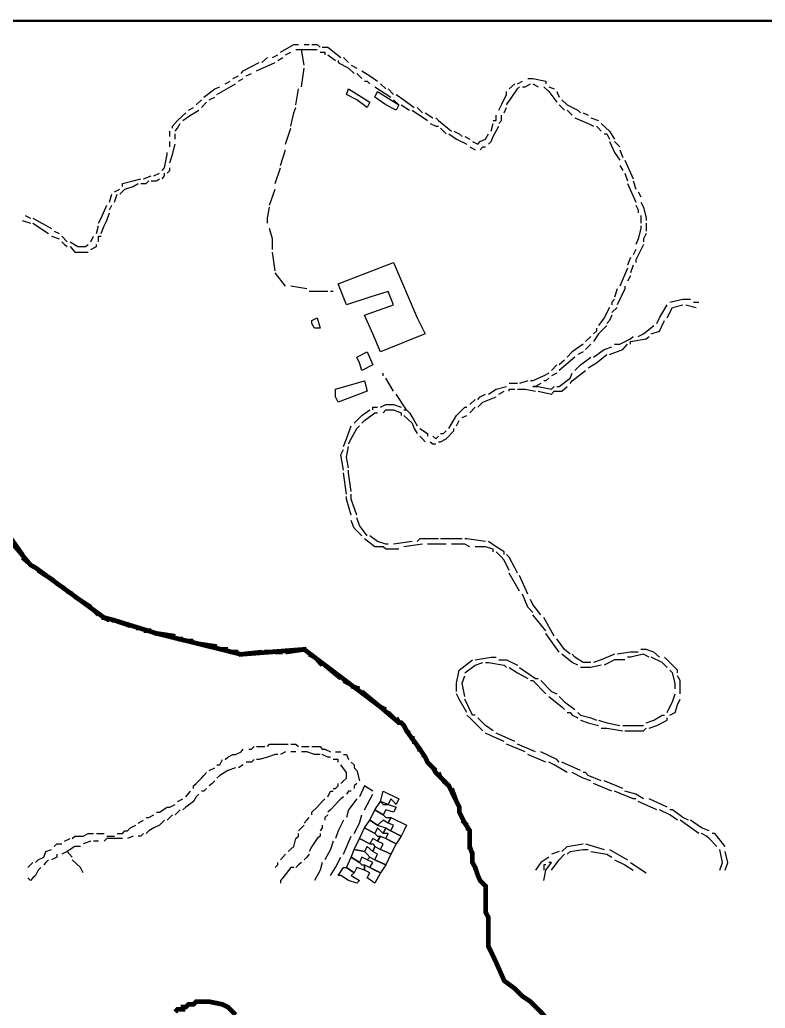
# Model space of a CAD drawing. Header units: millimetres. Extents: x -3588 to 75209, y -3737 to 38254.
# Drawn here: x -540 to -156, y 7621 to 8130 of the extents above; entities that cross this region are included whole.
import ezdxf

# ---------------------------------------------------------------- set-up
doc = ezdxf.new("R2010")
doc.units = ezdxf.units.MM
doc.layers.add('P', color=253, linetype='Continuous')

msp = doc.modelspace()

# ---------------------------------------------------------------- linework, layer by layer
at = {"layer": 'P'}
for points, const_width in [([(-1120.072, 8129.594), (14080.559, 8129.594)], 1.2), ([(-560.582, 7880.336), (-534.608, 7849.289), (-532.063, 7847.865), (-496.775, 7822.179), (-491.414, 7820.77), (-469.681, 7814.001), (-426.215, 7803.262), (-393.743, 7805.807), (-354.502, 7776.168), (-344.916, 7767.99), (-343.78, 7767.99), (-342.371, 7766.566), (-340.963, 7763.749), (-338.13, 7759.796), (-337.01, 7758.388), (-334.178, 7754.435), (-331.361, 7750.194), (-330.225, 7747.665), (-327.408, 7744.833), (-326, 7742.288), (-319.23, 7735.518), (-315.277, 7727.341), (-313.853, 7724.508), (-313.853, 7721.963), (-312.444, 7719.147), (-311.036, 7716.33), (-308.492, 7712.377), (-308.492, 7709.544), (-308.492, 7704.183), (-307.083, 7700.23), (-307.083, 7696.005), (-305.675, 7693.461), (-304.267, 7689.22), (-303.13, 7686.691), (-300.314, 7683.858), (-300.314, 7681.314), (-300.314, 7679.906), (-300.314, 7675.681), (-300.314, 7673.136), (-300.314, 7670.303), (-298.905, 7667.775), (-298.905, 7664.942), (-298.905, 7660.989), (-298.905, 7659.581), (-298.905, 7655.356), (-298.905, 7652.811), (-297.481, 7649.979), (-294.952, 7644.617), (-290.711, 7635.031), (-285.35, 7631.078), (-283.942, 7629.654), (-281.397, 7627.125), (-277.156, 7624.293), (-273.203, 7620.34), (-267.842, 7614.706)], 2.417), ([(-560.582, 7880.336), (-534.608, 7849.289), (-532.063, 7847.865), (-496.775, 7822.179), (-491.414, 7820.77), (-469.681, 7814.001), (-426.215, 7803.262), (-393.743, 7805.807), (-354.502, 7776.168), (-344.916, 7767.99), (-343.78, 7767.99), (-342.371, 7766.566), (-340.963, 7763.749), (-338.13, 7759.796), (-337.01, 7758.388), (-334.178, 7754.435), (-331.361, 7750.194), (-330.225, 7747.665), (-327.408, 7744.833), (-326, 7742.288), (-319.23, 7735.518), (-315.277, 7727.341), (-313.853, 7724.508), (-313.853, 7721.963), (-312.444, 7719.147), (-311.036, 7716.33), (-308.492, 7712.377), (-308.492, 7709.544), (-308.492, 7704.183), (-307.083, 7700.23), (-307.083, 7696.005), (-305.675, 7693.461), (-304.267, 7689.22), (-303.13, 7686.691), (-300.314, 7683.858), (-300.314, 7681.314), (-300.314, 7679.906), (-300.314, 7675.681), (-300.314, 7673.136), (-300.314, 7670.303), (-298.905, 7667.775), (-298.905, 7664.942), (-298.905, 7660.989), (-298.905, 7659.581), (-298.905, 7655.356), (-298.905, 7652.811), (-297.481, 7649.979), (-294.952, 7644.617), (-290.711, 7635.031), (-285.35, 7631.078), (-283.942, 7629.654), (-281.397, 7627.125), (-277.156, 7624.293), (-273.203, 7620.34), (-267.842, 7614.706)], 1.2), ([(-545.619, 7864.236), (-538.849, 7854.65)], 2.417), ([(-538.849, 7853.226), (-536.016, 7850.697)], 2.417), ([(-534.608, 7849.289), (-532.063, 7847.865)], 2.417), ([(-530.655, 7846.456), (-522.477, 7841.095)], 2.417), ([(-521.053, 7839.687), (-517.1, 7837.142)], 2.417), ([(-515.692, 7835.734), (-513.147, 7834.325)], 2.417), ([(-511.739, 7832.901), (-503.561, 7827.54)], 2.417), ([(-502.152, 7826.131), (-499.608, 7823.587)], 2.417), ([(-498.2, 7822.179), (-496.775, 7822.179), (-493.959, 7820.77)], 2.417), ([(-492.822, 7820.77), (-491.414, 7820.77), (-483.236, 7817.954)], 2.417), ([(-480.403, 7816.817), (-477.875, 7816.817)], 2.417), ([(-476.451, 7815.409), (-472.498, 7815.409)], 2.417), ([(-471.089, 7814.001), (-469.681, 7814.001), (-460.079, 7812.576)], 2.417), ([(-458.958, 7811.168), (-456.126, 7811.168)], 2.417), ([(-453.309, 7810.048), (-450.765, 7810.048)], 2.417), ([(-447.948, 7808.639), (-438.634, 7807.215)], 2.417), ([(-437.225, 7805.807), (-432.984, 7805.807)], 2.417), ([(-431.848, 7804.398), (-427.623, 7804.398)], 2.417), ([(-426.215, 7804.398), (-426.215, 7803.262), (-415.476, 7804.398)], 2.417), ([(-414.068, 7804.398), (-410.115, 7804.398)], 2.417), ([(-408.707, 7804.398), (-404.754, 7804.398)], 2.417), ([(-403.346, 7804.398), (-393.743, 7805.807), (-393.743, 7804.398)], 2.417), ([(-391.199, 7803.262), (-388.382, 7801.854)], 2.417), ([(-386.974, 7800.446), (-384.429, 7797.629)], 2.417), ([(-383.021, 7797.629), (-374.827, 7790.843)], 2.417), ([(-373.419, 7789.723), (-370.874, 7788.315)], 2.417), ([(-369.466, 7786.89), (-365.241, 7785.482)], 2.417), ([(-364.104, 7784.074), (-355.927, 7777.304)], 2.417), ([(-354.502, 7776.168), (-351.686, 7774.76)], 2.417), ([(-350.549, 7773.351), (-347.733, 7770.519)], 2.417), ([(-346.324, 7770.519), (-344.916, 7767.99), (-343.78, 7767.99), (-342.371, 7766.566), (-340.963, 7763.749), (-339.555, 7762.613)], 2.417), ([(-338.13, 7761.204), (-338.13, 7759.796), (-337.01, 7758.388), (-337.01, 7756.979)], 2.417), ([(-335.602, 7755.843), (-334.178, 7754.435), (-334.178, 7753.027)], 2.417), ([(-332.769, 7751.602), (-331.361, 7750.194), (-330.225, 7747.665), (-327.408, 7744.833), (-326, 7743.424)], 2.417), ([(-324.591, 7742.288), (-323.455, 7739.471)], 2.417), ([(-322.047, 7738.063), (-319.23, 7735.518)], 2.417), ([(-317.806, 7734.11), (-315.277, 7727.341), (-313.853, 7724.508)], 2.417), ([(-313.853, 7723.1), (-313.853, 7721.963), (-312.444, 7719.147)], 2.417), ([(-312.444, 7717.738), (-311.036, 7716.33), (-309.9, 7715.194)], 2.417), ([(-309.9, 7713.785), (-308.492, 7712.377), (-308.492, 7709.544), (-308.492, 7704.183), (-308.492, 7702.775)], 2.417), ([(-307.083, 7701.639), (-307.083, 7700.23), (-307.083, 7697.414)], 2.417), ([(-307.083, 7696.005), (-305.675, 7693.461), (-305.675, 7692.052)], 2.417), ([(-429.032, 7617.523), (-432.984, 7621.476), (-435.801, 7622.884), (-442.587, 7624.293), (-446.54, 7624.293), (-449.356, 7624.293), (-450.765, 7622.884), (-452.173, 7622.884), (-453.309, 7622.884), (-454.717, 7621.476), (-456.126, 7621.476), (-456.126, 7620.34), (-458.958, 7620.34), (-460.079, 7618.931)], 2.417), ([(-429.032, 7617.523), (-432.984, 7621.476), (-435.801, 7622.884), (-442.587, 7624.293), (-446.54, 7624.293), (-449.356, 7624.293), (-450.765, 7622.884), (-452.173, 7622.884), (-453.309, 7622.884), (-454.717, 7621.476), (-456.126, 7621.476), (-456.126, 7620.34), (-458.958, 7620.34), (-460.079, 7618.931)], 1.2)]:
    msp.add_lwpolyline(points, dxfattribs=dict(at, const_width=const_width))
for points in [[(-405.89, 8113.51), (-399.105, 8117.447), (-396.576, 8117.447)], [(-403.346, 8112.086), (-400.529, 8113.51)], [(-397.984, 8114.918), (-395.152, 8114.918)], [(-395.152, 8114.918), (-393.743, 8114.918), (-386.974, 8114.918)], [(-393.743, 8106.725), (-395.152, 8114.918)], [(-393.743, 8117.447), (-391.199, 8117.447)], [(-389.79, 8117.447), (-386.974, 8117.447), (-385.565, 8116.039)], [(-385.565, 8113.51), (-383.021, 8113.51), (-383.021, 8112.086)], [(-384.429, 8116.039), (-381.613, 8116.039), (-374.827, 8110.677)], [(-426.215, 8102.5), (-425.079, 8103.908), (-416.901, 8108.133)], [(-418.309, 8103.908), (-408.707, 8108.133)], [(-415.476, 8108.133), (-412.66, 8110.677)], [(-410.115, 8110.677), (-407.298, 8112.086)], [(-407.298, 8109.269), (-404.754, 8110.677)], [(-381.613, 8112.086), (-377.66, 8109.269)], [(-376.251, 8109.269), (-376.251, 8108.133), (-370.874, 8105.316), (-368.057, 8102.5)], [(-373.419, 8110.677), (-370.874, 8108.133)], [(-395.152, 8095.714), (-393.743, 8105.316)], [(-369.466, 8106.725), (-366.649, 8105.316)], [(-364.104, 8103.908), (-359.879, 8101.363), (-355.927, 8098.547)], [(-434.393, 8097.122), (-431.848, 8098.547)], [(-430.44, 8099.955), (-427.623, 8101.363)], [(-427.623, 8098.547), (-425.079, 8099.955)], [(-423.67, 8101.363), (-420.854, 8102.5)], [(-366.649, 8102.5), (-364.104, 8099.955)], [(-362.696, 8098.547), (-361.288, 8098.547), (-359.879, 8097.122)], [(-283.942, 8097.122), (-281.397, 8098.547)], [(-278.581, 8099.955), (-276.036, 8099.955), (-269.25, 8098.547), (-269.25, 8097.122)], [(-445.403, 8090.353), (-439.754, 8094.594), (-437.225, 8095.714)], [(-438.634, 8091.761), (-429.032, 8097.122)], [(-397.984, 8086.4), (-396.576, 8094.594)], [(-366.649, 8088.944), (-372.01, 8091.761), (-370.874, 8094.594), (-359.879, 8087.808), (-361.288, 8084.992), (-366.649, 8088.944)], [(-357.335, 8095.714), (-349.141, 8090.353)], [(-351.686, 8086.4), (-357.335, 8090.353), (-355.927, 8093.185), (-344.916, 8086.4), (-346.324, 8083.583), (-351.686, 8086.4)], [(-354.502, 8097.122), (-351.686, 8094.594)], [(-350.549, 8094.594), (-347.733, 8091.761)], [(-293.528, 8083.583), (-292.12, 8086.4), (-289.575, 8091.761), (-289.575, 8093.185)], [(-289.575, 8086.4), (-286.759, 8090.353), (-283.942, 8094.594), (-282.806, 8095.714)], [(-288.167, 8094.594), (-285.35, 8097.122)], [(-281.397, 8095.714), (-279.989, 8095.714), (-277.156, 8097.122)], [(-276.036, 8097.122), (-273.203, 8095.714)], [(-270.387, 8095.714), (-267.842, 8093.185), (-263.617, 8087.808)], [(-267.842, 8095.714), (-265.025, 8094.594)], [(-263.617, 8093.185), (-262.481, 8090.353)], [(-449.356, 8086.4), (-446.54, 8088.944)], [(-446.54, 8084.992), (-443.995, 8087.808)], [(-442.587, 8088.944), (-439.754, 8090.353)], [(-347.733, 8088.944), (-344.916, 8086.4)], [(-346.324, 8091.761), (-342.371, 8088.944), (-337.01, 8084.992)], [(-261.073, 8088.944), (-258.256, 8086.4), (-252.879, 8083.583), (-251.47, 8082.175)], [(-456.126, 8078.222), (-452.173, 8081.039), (-447.948, 8083.583)], [(-453.309, 8083.583), (-450.765, 8084.992)], [(-400.529, 8075.389), (-399.105, 8082.175), (-397.984, 8084.992)], [(-343.78, 8086.4), (-339.555, 8083.583)], [(-338.13, 8083.583), (-330.225, 8078.222)], [(-335.602, 8084.992), (-332.769, 8082.175)], [(-290.711, 8082.175), (-289.575, 8084.992)], [(-262.481, 8086.4), (-259.664, 8083.583)], [(-258.256, 8083.583), (-255.711, 8081.039)], [(-461.503, 8074.269), (-461.503, 8075.389), (-458.958, 8078.222), (-454.717, 8082.175)], [(-331.361, 8082.175), (-327.408, 8079.63)], [(-326, 8079.63), (-324.591, 8078.222), (-317.806, 8072.861)], [(-296.361, 8078.222), (-294.952, 8078.222), (-294.952, 8081.039)], [(-293.528, 8076.798), (-292.12, 8078.222), (-292.12, 8081.039)], [(-254.303, 8079.63), (-247.517, 8076.798), (-244.701, 8075.389)], [(-250.062, 8082.175), (-247.517, 8081.039)], [(-246.109, 8079.63), (-242.156, 8078.222)], [(-462.911, 8070.028), (-462.911, 8071.436), (-462.911, 8072.861)], [(-460.079, 8072.861), (-458.958, 8074.269), (-457.55, 8076.798)], [(-403.346, 8066.075), (-400.529, 8074.269)], [(-328.816, 8076.798), (-326, 8075.389), (-324.591, 8075.389)], [(-323.455, 8074.269), (-320.638, 8071.436)], [(-316.685, 8072.861), (-313.853, 8071.436), (-312.444, 8070.028)], [(-298.905, 8066.075), (-297.481, 8067.483), (-296.361, 8070.028), (-293.528, 8075.389)], [(-297.481, 8072.861), (-296.361, 8076.798)], [(-243.292, 8075.389), (-242.156, 8074.269), (-240.748, 8072.861)], [(-240.748, 8076.798), (-236.507, 8072.861), (-233.978, 8068.62)], [(-462.911, 8064.667), (-462.911, 8067.483)], [(-460.079, 8068.62), (-460.079, 8071.436)], [(-319.23, 8071.436), (-315.277, 8068.62), (-309.9, 8066.075)], [(-311.036, 8070.028), (-308.492, 8068.62)], [(-307.083, 8067.483), (-304.267, 8066.075), (-303.13, 8067.483), (-300.314, 8068.62), (-298.905, 8071.436)], [(-239.34, 8071.436), (-237.931, 8071.436), (-236.507, 8068.62)], [(-236.507, 8067.483), (-233.978, 8061.85), (-231.146, 8057.897)], [(-233.978, 8067.483), (-231.146, 8064.667)], [(-462.911, 8056.473), (-461.503, 8060.714), (-460.079, 8066.075)], [(-405.89, 8055.065), (-403.346, 8063.258)], [(-308.492, 8064.667), (-305.675, 8063.258)], [(-303.13, 8063.258), (-301.722, 8064.667), (-300.314, 8064.667)], [(-231.146, 8063.258), (-229.737, 8059.306)], [(-466.864, 8052.536), (-465.728, 8053.944), (-464.32, 8060.714), (-464.32, 8061.85)], [(-228.601, 8057.897), (-224.376, 8048.295)], [(-464.32, 8051.112), (-462.911, 8052.536), (-462.911, 8053.944)], [(-408.707, 8045.75), (-405.89, 8053.944)], [(-231.146, 8055.065), (-229.737, 8052.536)], [(-487.189, 8044.342), (-487.189, 8045.75), (-481.828, 8047.159), (-477.875, 8048.295)], [(-477.875, 8045.75), (-475.042, 8045.75), (-473.634, 8047.159)], [(-476.451, 8048.295), (-472.498, 8049.703)], [(-472.498, 8047.159), (-469.681, 8047.159), (-468.273, 8048.295)], [(-471.089, 8049.703), (-468.273, 8051.112)], [(-466.864, 8048.295), (-465.728, 8049.703), (-465.728, 8051.112)], [(-228.601, 8051.112), (-227.193, 8047.159)], [(-224.376, 8047.159), (-222.968, 8042.934)], [(-491.414, 8041.525), (-488.597, 8042.934)], [(-488.597, 8040.389), (-486.053, 8042.934), (-481.828, 8044.342), (-479.283, 8045.75)], [(-411.523, 8034.74), (-408.707, 8042.934)], [(-227.193, 8045.75), (-222.968, 8036.148)], [(-493.959, 8036.148), (-492.822, 8040.389)], [(-491.414, 8036.148), (-490.006, 8040.389)], [(-221.831, 8041.525), (-220.423, 8038.981)], [(-499.608, 8025.426), (-498.2, 8027.97), (-495.367, 8034.74)], [(-493.959, 8032.211), (-492.822, 8034.74)], [(-412.66, 8025.426), (-412.66, 8027.97), (-411.523, 8033.62)], [(-222.968, 8034.74), (-221.831, 8032.211), (-221.831, 8030.787)], [(-220.423, 8036.148), (-219.015, 8033.62), (-217.606, 8027.97), (-217.606, 8026.834)], [(-538.849, 8026.834), (-534.608, 8025.426)], [(-537.425, 8029.379), (-534.608, 8027.97)], [(-533.472, 8027.97), (-523.886, 8022.609)], [(-498.2, 8020.064), (-496.775, 8024.017), (-495.367, 8026.834), (-493.959, 8030.787)], [(-220.423, 8029.379), (-220.423, 8026.834), (-220.423, 8025.426)], [(-533.472, 8025.426), (-525.294, 8020.064)], [(-500.728, 8020.064), (-499.608, 8024.017)], [(-410.115, 8017.248), (-411.523, 8022.609)], [(-220.423, 8024.017), (-220.423, 8022.609), (-221.831, 8017.248), (-222.968, 8014.415)], [(-217.606, 8025.426), (-217.606, 8022.609), (-217.606, 8021.201)], [(-523.886, 8018.656), (-519.933, 8017.248)], [(-522.477, 8021.201), (-519.933, 8020.064)], [(-518.524, 8018.656), (-515.692, 8015.823)], [(-503.561, 8015.823), (-502.152, 8018.656)], [(-499.608, 8015.823), (-499.608, 8018.656), (-498.2, 8018.656)], [(-410.115, 8011.887), (-410.115, 8017.248)], [(-217.606, 8020.064), (-219.015, 8017.248), (-219.015, 8015.823)], [(-518.524, 8015.823), (-517.1, 8014.415), (-515.692, 8013.295)], [(-514.283, 8015.823), (-510.33, 8013.295), (-506.377, 8013.295), (-504.969, 8014.415)], [(-514.283, 8013.295), (-511.739, 8010.462), (-504.969, 8010.462)], [(-503.561, 8011.887), (-500.728, 8013.295), (-500.728, 8014.415)], [(-222.968, 8011.887), (-224.376, 8009.054)], [(-219.015, 8014.415), (-222.968, 8006.509), (-222.968, 8005.101)], [(-408.707, 8000.876), (-410.115, 8010.462)], [(-225.784, 8007.646), (-227.193, 8003.693)], [(-358.455, 7968.404), (-362.696, 7978.007), (-347.733, 7983.368), (-350.549, 7990.138), (-359.879, 7987.321), (-372.01, 7983.368), (-376.251, 7994.09), (-347.733, 8005.101), (-335.602, 7976.598), (-331.361, 7968.404), (-354.502, 7959.09), (-358.455, 7968.404)], [(-227.193, 8002.284), (-231.146, 7992.97)], [(-224.376, 8003.693), (-225.784, 7999.74)], [(-403.346, 7992.97), (-408.707, 7999.74)], [(-225.784, 7998.331), (-227.193, 7995.499)], [(-392.335, 7991.562), (-400.529, 7992.97)], [(-232.554, 7991.562), (-233.978, 7987.321)], [(-228.601, 7992.97), (-228.601, 7991.562), (-232.554, 7983.368)], [(-381.613, 7990.138), (-389.79, 7990.138), (-391.199, 7990.138)], [(-378.78, 7990.138), (-380.204, 7990.138)], [(-233.978, 7986.185), (-235.387, 7984.776), (-235.387, 7983.368)], [(-205.46, 7984.776), (-198.69, 7986.185), (-194.737, 7986.185)], [(-236.507, 7981.96), (-239.34, 7976.598), (-242.156, 7972.645)], [(-232.554, 7981.96), (-235.387, 7979.415)], [(-212.229, 7973.766), (-210.821, 7976.598), (-206.868, 7983.368)], [(-206.868, 7976.598), (-204.051, 7981.96), (-198.69, 7983.368)], [(-197.282, 7983.368), (-191.905, 7981.96)], [(-193.329, 7984.776), (-190.496, 7984.776)], [(-389.79, 7973.766), (-389.79, 7975.174), (-386.974, 7976.598), (-385.565, 7971.237), (-388.382, 7971.237), (-389.79, 7973.766)], [(-235.387, 7978.007), (-236.507, 7975.174), (-237.931, 7973.766)], [(-237.931, 7972.645), (-242.156, 7968.404), (-244.701, 7964.452)], [(-243.292, 7971.237), (-243.292, 7969.813), (-244.701, 7968.404)], [(-221.831, 7966.996), (-219.015, 7968.404), (-213.654, 7972.645)], [(-215.062, 7968.404), (-210.821, 7969.813), (-208.276, 7975.174)], [(-246.109, 7966.996), (-248.926, 7964.452)], [(-233.978, 7963.043), (-231.146, 7963.043), (-225.784, 7965.86), (-224.376, 7966.996)], [(-225.784, 7963.043), (-225.784, 7964.452), (-217.606, 7965.86), (-216.182, 7966.996)], [(-250.062, 7963.043), (-255.711, 7959.09), (-258.256, 7956.274)], [(-246.109, 7963.043), (-248.926, 7960.227)], [(-244.701, 7956.274), (-239.34, 7960.227), (-235.387, 7961.635)], [(-236.507, 7957.682), (-229.737, 7960.227), (-227.193, 7963.043)], [(-365.241, 7953.441), (-366.649, 7956.274), (-361.288, 7959.09), (-358.455, 7952.321), (-364.104, 7949.488), (-365.241, 7953.441)], [(-254.303, 7956.274), (-262.481, 7949.488)], [(-254.303, 7949.488), (-251.47, 7952.321), (-246.109, 7956.274)], [(-250.062, 7959.09), (-252.879, 7957.682)], [(-247.517, 7950.912), (-243.292, 7953.441), (-237.931, 7957.682)], [(-263.617, 7952.321), (-266.434, 7949.488)], [(-259.664, 7954.849), (-262.481, 7952.321)], [(-353.094, 7946.671), (-353.094, 7948.08)], [(-347.733, 7938.766), (-351.686, 7945.535)], [(-267.842, 7948.08), (-270.387, 7946.671), (-276.036, 7944.127), (-277.156, 7944.127)], [(-267.842, 7945.535), (-269.25, 7944.127), (-270.387, 7944.127)], [(-263.617, 7948.08), (-266.434, 7946.671)], [(-263.617, 7941.31), (-262.481, 7941.31), (-256.832, 7945.535), (-255.711, 7948.08)], [(-256.832, 7942.719), (-255.711, 7944.127), (-248.926, 7949.488)], [(-377.66, 7935.949), (-377.66, 7939.902), (-362.696, 7944.127), (-361.288, 7938.766), (-376.251, 7933.116), (-377.66, 7935.949)], [(-298.905, 7937.357), (-294.952, 7939.902), (-289.575, 7941.31)], [(-283.942, 7942.719), (-288.167, 7942.719)], [(-288.167, 7938.766), (-288.167, 7939.902), (-285.35, 7939.902)], [(-283.942, 7939.902), (-279.989, 7939.902)], [(-278.581, 7944.127), (-282.806, 7942.719)], [(-279.989, 7939.902), (-274.628, 7938.766)], [(-271.795, 7942.719), (-274.628, 7941.31), (-276.036, 7941.31)], [(-276.036, 7941.31), (-273.203, 7941.31), (-266.434, 7939.902), (-265.025, 7941.31)], [(-265.025, 7938.766), (-261.073, 7938.766), (-258.256, 7941.31)], [(-340.963, 7929.163), (-346.324, 7937.357)], [(-304.267, 7934.525), (-303.13, 7935.949), (-300.314, 7937.357)], [(-304.267, 7930.588), (-301.722, 7933.116), (-294.952, 7935.949)], [(-293.528, 7937.357), (-290.711, 7938.766)], [(-273.203, 7938.766), (-266.434, 7937.357), (-265.025, 7938.766)], [(-358.455, 7930.588), (-355.927, 7930.588)], [(-358.455, 7929.163), (-358.455, 7930.588)], [(-354.502, 7930.588), (-351.686, 7931.996), (-347.733, 7931.996), (-343.78, 7930.588)], [(-315.277, 7926.347), (-311.036, 7930.588), (-309.9, 7930.588)], [(-308.492, 7931.996), (-305.675, 7934.525)], [(-308.492, 7927.755), (-305.675, 7930.588)], [(-368.057, 7922.394), (-364.104, 7926.347), (-359.879, 7929.163)], [(-364.104, 7922.394), (-362.696, 7923.802), (-357.335, 7927.755), (-355.927, 7927.755)], [(-353.094, 7927.755), (-351.686, 7929.163), (-347.733, 7929.163), (-343.78, 7927.755), (-343.78, 7926.347)], [(-342.371, 7929.163), (-340.963, 7929.163)], [(-342.371, 7926.347), (-338.13, 7922.394), (-337.01, 7919.577)], [(-340.963, 7929.163), (-339.555, 7927.755), (-337.01, 7923.802), (-335.602, 7920.985)], [(-319.23, 7919.577), (-315.277, 7926.347)], [(-312.444, 7925.21), (-309.9, 7926.347)], [(-373.419, 7910.263), (-372.01, 7914.2), (-369.466, 7920.985)], [(-370.874, 7911.671), (-369.466, 7914.2), (-366.649, 7919.577), (-365.241, 7920.985)], [(-337.01, 7919.577), (-335.602, 7917.033)], [(-334.178, 7919.577), (-330.225, 7917.033), (-330.225, 7915.624)], [(-324.591, 7912.792), (-323.455, 7912.792), (-320.638, 7914.2), (-316.685, 7918.441), (-316.685, 7919.577)], [(-315.277, 7920.985), (-313.853, 7923.802)], [(-334.178, 7915.624), (-332.769, 7914.2), (-331.361, 7912.792)], [(-327.408, 7915.624), (-326, 7914.2), (-324.591, 7915.624)], [(-323.455, 7917.033), (-322.047, 7917.033), (-320.638, 7918.441)], [(-370.874, 7899.252), (-372.01, 7904.886), (-370.874, 7910.263)], [(-328.816, 7912.792), (-327.408, 7911.671), (-326, 7911.671)], [(-373.419, 7898.116), (-374.827, 7906.022), (-373.419, 7908.839)], [(-372.01, 7885.697), (-373.419, 7896.708)], [(-369.466, 7887.106), (-370.874, 7896.708), (-370.874, 7898.116)], [(-369.466, 7874.975), (-372.01, 7883.153), (-372.01, 7884.561)], [(-366.649, 7874.975), (-369.466, 7883.153), (-369.466, 7885.697)], [(-364.104, 7864.236), (-368.057, 7868.189), (-369.466, 7872.142)], [(-361.288, 7864.236), (-365.241, 7869.614), (-366.649, 7873.55)], [(-350.549, 7860.011), (-351.686, 7860.011), (-355.927, 7861.42), (-359.879, 7864.236)], [(-353.094, 7858.603), (-357.335, 7858.603), (-362.696, 7862.828)], [(-344.916, 7857.467), (-347.733, 7857.467), (-351.686, 7857.467), (-353.094, 7858.603)], [(-338.13, 7861.42), (-347.733, 7860.011)], [(-332.769, 7860.011), (-342.371, 7858.603)], [(-324.591, 7862.828), (-334.178, 7862.828), (-335.602, 7861.42)], [(-320.638, 7860.011), (-323.455, 7860.011), (-330.225, 7860.011)], [(-312.444, 7862.828), (-323.455, 7862.828)], [(-308.492, 7858.603), (-311.036, 7860.011), (-317.806, 7860.011)], [(-300.314, 7861.42), (-309.9, 7862.828), (-311.036, 7862.828)], [(-296.361, 7856.058), (-296.361, 7857.467), (-300.314, 7858.603), (-305.675, 7858.603)], [(-290.711, 7854.65), (-290.711, 7856.058), (-294.952, 7858.603), (-298.905, 7861.42)], [(-288.167, 7846.456), (-290.711, 7851.817), (-292.12, 7853.226), (-294.952, 7856.058)], [(-283.942, 7845.048), (-285.35, 7847.865), (-288.167, 7853.226), (-289.575, 7854.65)], [(-282.806, 7835.734), (-288.167, 7845.048)], [(-278.581, 7834.325), (-282.806, 7843.912)], [(-276.036, 7824.723), (-278.581, 7827.54), (-281.397, 7834.325)], [(-271.795, 7823.587), (-276.036, 7828.964), (-277.156, 7831.493)], [(-269.25, 7815.409), (-276.036, 7823.587)], [(-265.025, 7812.576), (-270.387, 7822.179)], [(-262.481, 7804.398), (-269.25, 7814.001)], [(-256.832, 7803.262), (-259.664, 7805.807), (-263.617, 7811.168)], [(-252.879, 7797.629), (-255.711, 7799.037), (-261.073, 7803.262)], [(-246.109, 7799.037), (-250.062, 7799.037), (-254.303, 7801.854), (-255.711, 7803.262)], [(-233.978, 7803.262), (-240.748, 7800.446), (-244.701, 7799.037)], [(-221.831, 7804.398), (-225.784, 7804.398), (-232.554, 7803.262)], [(-216.182, 7801.854), (-219.015, 7803.262), (-225.784, 7801.854), (-227.193, 7801.854)], [(-210.821, 7801.854), (-213.654, 7804.398), (-217.606, 7805.807), (-220.423, 7805.807)], [(-313.853, 7795.084), (-307.083, 7800.446)], [(-311.036, 7793.676), (-305.675, 7797.629), (-301.722, 7799.037)], [(-305.675, 7800.446), (-297.481, 7801.854), (-294.952, 7801.854)], [(-300.314, 7799.037), (-298.905, 7799.037), (-290.711, 7797.629), (-289.575, 7796.493)], [(-293.528, 7800.446), (-289.575, 7800.446), (-283.942, 7797.629)], [(-240.748, 7797.629), (-246.109, 7796.493), (-250.062, 7796.493), (-251.47, 7796.493)], [(-228.601, 7800.446), (-233.978, 7800.446), (-239.34, 7797.629)], [(-206.868, 7796.493), (-209.413, 7799.037), (-215.062, 7801.854)], [(-201.507, 7793.676), (-201.507, 7795.084), (-206.868, 7800.446), (-208.276, 7801.854)], [(-315.277, 7784.074), (-315.277, 7788.315), (-313.853, 7795.084)], [(-311.036, 7781.529), (-312.444, 7788.315), (-311.036, 7792.252)], [(-288.167, 7796.493), (-283.942, 7793.676), (-278.581, 7790.843)], [(-282.806, 7796.493), (-274.628, 7790.843), (-273.203, 7790.843)], [(-202.643, 7785.482), (-202.643, 7788.315), (-204.051, 7793.676), (-205.46, 7795.084)], [(-200.098, 7782.937), (-200.098, 7789.723), (-201.507, 7792.252)], [(-277.156, 7789.723), (-276.036, 7789.723), (-269.25, 7782.937)], [(-271.795, 7789.723), (-266.434, 7784.074), (-263.617, 7782.937)], [(-309.9, 7773.351), (-313.853, 7780.121), (-315.277, 7782.937)], [(-206.868, 7773.351), (-205.46, 7776.168), (-204.051, 7778.712), (-202.643, 7782.937)], [(-305.675, 7771.927), (-307.083, 7771.927), (-311.036, 7780.121)], [(-267.842, 7781.529), (-261.073, 7776.168), (-259.664, 7774.76)], [(-262.481, 7781.529), (-259.664, 7778.712), (-254.303, 7774.76)], [(-205.46, 7771.927), (-202.643, 7773.351), (-201.507, 7777.304), (-200.098, 7780.121)], [(-301.722, 7763.749), (-308.492, 7770.519), (-309.9, 7771.927)], [(-258.256, 7773.351), (-256.832, 7773.351)], [(-256.832, 7773.351), (-255.711, 7771.927)], [(-255.711, 7771.927), (-252.879, 7770.519)], [(-252.879, 7773.351), (-251.47, 7771.927), (-246.109, 7770.519), (-243.292, 7769.398)], [(-217.606, 7767.99), (-213.654, 7769.398), (-209.413, 7771.927), (-208.276, 7771.927)], [(-296.361, 7763.749), (-300.314, 7766.566), (-304.267, 7770.519)], [(-251.47, 7769.398), (-247.517, 7767.99), (-242.156, 7766.566)], [(-242.156, 7769.398), (-237.931, 7767.99), (-231.146, 7766.566)], [(-216.182, 7765.157), (-212.229, 7766.566), (-206.868, 7769.398), (-206.868, 7770.519)], [(-290.711, 7758.388), (-297.481, 7761.204), (-300.314, 7762.613)], [(-285.35, 7758.388), (-294.952, 7762.613)], [(-240.748, 7765.157), (-237.931, 7765.157), (-229.737, 7763.749)], [(-229.737, 7766.566), (-228.601, 7766.566), (-219.015, 7766.566)], [(-228.601, 7763.749), (-219.015, 7763.749), (-217.606, 7765.157)], [(-412.66, 7755.843), (-411.523, 7756.979), (-408.707, 7756.979), (-405.89, 7756.979), (-404.754, 7756.979), (-401.937, 7756.979)], [(-400.529, 7756.979), (-399.105, 7756.979), (-397.984, 7756.979), (-396.576, 7755.843)], [(-279.989, 7753.027), (-289.575, 7756.979)], [(-274.628, 7753.027), (-283.942, 7756.979)], [(-434.393, 7749.074), (-432.984, 7750.194), (-430.44, 7751.602), (-429.032, 7751.602), (-426.215, 7753.027), (-425.079, 7754.435)], [(-422.262, 7754.435), (-420.854, 7754.435), (-419.429, 7755.843)], [(-418.309, 7755.843), (-414.068, 7755.843)], [(-407.298, 7751.602), (-408.707, 7751.602), (-412.66, 7750.194), (-416.901, 7749.074), (-418.309, 7749.074)], [(-403.346, 7753.027), (-405.89, 7751.602)], [(-397.984, 7753.027), (-400.529, 7753.027)], [(-395.152, 7755.843), (-392.335, 7755.843), (-391.199, 7755.843)], [(-385.565, 7751.602), (-386.974, 7751.602), (-388.382, 7751.602), (-392.335, 7753.027), (-395.152, 7753.027)], [(-389.79, 7755.843), (-386.974, 7755.843), (-385.565, 7755.843), (-384.429, 7754.435), (-383.021, 7754.435), (-380.204, 7753.027)], [(-380.204, 7750.194), (-381.613, 7750.194), (-384.429, 7751.602)], [(-377.66, 7753.027), (-374.827, 7753.027)], [(-373.419, 7751.602), (-372.01, 7751.602), (-370.874, 7749.074)], [(-269.25, 7747.665), (-278.581, 7751.602)], [(-262.481, 7747.665), (-263.617, 7749.074), (-271.795, 7753.027)], [(-438.634, 7746.241), (-437.225, 7746.241), (-435.801, 7749.074)], [(-419.429, 7749.074), (-420.854, 7747.665), (-423.67, 7747.665)], [(-376.251, 7747.665), (-376.251, 7749.074), (-377.66, 7749.074), (-378.78, 7749.074)], [(-369.466, 7747.665), (-368.057, 7746.241), (-368.057, 7744.833), (-366.649, 7743.424), (-365.241, 7738.063)], [(-258.256, 7742.288), (-265.025, 7746.241), (-267.842, 7747.665)], [(-251.47, 7743.424), (-261.073, 7747.665)], [(-450.765, 7734.11), (-450.765, 7735.518), (-449.356, 7736.655), (-447.948, 7738.063), (-446.54, 7739.471), (-445.403, 7740.88), (-443.995, 7742.288)], [(-442.587, 7743.424), (-439.754, 7744.833)], [(-429.032, 7744.833), (-432.984, 7743.424), (-437.225, 7740.88), (-438.634, 7739.471)], [(-425.079, 7746.241), (-427.623, 7744.833)], [(-374.827, 7736.655), (-373.419, 7738.063), (-372.01, 7739.471), (-372.01, 7742.288), (-374.827, 7746.241)], [(-246.109, 7738.063), (-250.062, 7739.471), (-255.711, 7742.288)], [(-247.517, 7740.88), (-248.926, 7742.288), (-250.062, 7742.288)], [(-439.754, 7738.063), (-441.178, 7736.655), (-442.587, 7735.518)], [(-378.78, 7734.11), (-377.66, 7734.11), (-376.251, 7735.518), (-376.251, 7736.655)], [(-366.649, 7736.655), (-368.057, 7735.518), (-368.057, 7734.11)], [(-240.748, 7738.063), (-247.517, 7740.88)], [(-235.387, 7732.702), (-244.701, 7736.655)], [(-229.737, 7734.11), (-239.34, 7738.063)], [(-447.948, 7731.277), (-449.356, 7729.869), (-450.765, 7727.341), (-454.717, 7724.508), (-456.126, 7723.1)], [(-454.717, 7729.869), (-452.173, 7732.702)], [(-443.995, 7734.11), (-445.403, 7732.702), (-446.54, 7732.702)], [(-381.613, 7729.869), (-380.204, 7732.702), (-378.78, 7732.702)], [(-369.466, 7732.702), (-370.874, 7732.702), (-372.01, 7731.277)], [(-358.455, 7732.702), (-362.696, 7735.518), (-365.241, 7729.869)], [(-362.696, 7723.1), (-358.455, 7731.277)], [(-347.733, 7727.341), (-349.141, 7728.749), (-350.549, 7725.916), (-354.502, 7727.341), (-353.094, 7732.702), (-344.916, 7728.749), (-346.324, 7725.916), (-347.733, 7727.341)], [(-222.968, 7728.749), (-224.376, 7728.749), (-233.978, 7732.702)], [(-219.015, 7728.749), (-222.968, 7731.277), (-228.601, 7732.702)], [(-469.681, 7721.963), (-468.273, 7721.963), (-464.32, 7724.508), (-462.911, 7724.508), (-460.079, 7725.916)], [(-458.958, 7727.341), (-456.126, 7728.749)], [(-389.79, 7720.555), (-389.79, 7721.963), (-386.974, 7724.508), (-384.429, 7727.341), (-383.021, 7728.749)], [(-373.419, 7729.869), (-374.827, 7728.749), (-376.251, 7727.341), (-377.66, 7725.916), (-380.204, 7723.1), (-381.613, 7721.963)], [(-366.649, 7728.749), (-370.874, 7723.1), (-372.01, 7719.147)], [(-353.094, 7725.916), (-350.549, 7725.916), (-346.324, 7724.508), (-347.733, 7721.963), (-351.686, 7723.1), (-353.094, 7720.555), (-357.335, 7723.1), (-354.502, 7727.341), (-353.094, 7725.916)], [(-212.229, 7723.1), (-221.831, 7727.341)], [(-206.868, 7724.508), (-216.182, 7728.749)], [(-457.55, 7723.1), (-460.079, 7720.555)], [(-351.686, 7719.147), (-349.141, 7719.147), (-350.549, 7716.33), (-353.094, 7717.738), (-355.927, 7715.194), (-359.879, 7717.738), (-357.335, 7723.1), (-353.094, 7720.555), (-351.686, 7719.147)], [(-201.507, 7717.738), (-205.46, 7720.555), (-210.821, 7723.1)], [(-195.857, 7717.738), (-198.69, 7719.147), (-204.051, 7723.1), (-205.46, 7723.1)], [(-479.283, 7716.33), (-476.451, 7717.738)], [(-475.042, 7719.147), (-473.634, 7719.147), (-471.089, 7720.555)], [(-465.728, 7717.738), (-468.273, 7715.194), (-471.089, 7713.785), (-473.634, 7712.377), (-475.042, 7710.953)], [(-461.503, 7720.555), (-462.911, 7719.147), (-464.32, 7717.738)], [(-393.743, 7716.33), (-392.335, 7717.738), (-391.199, 7719.147)], [(-381.613, 7720.555), (-383.021, 7719.147), (-383.021, 7717.738)], [(-373.419, 7717.738), (-376.251, 7712.377), (-377.66, 7708.424)], [(-368.057, 7710.953), (-365.241, 7716.33), (-364.104, 7720.555)], [(-355.927, 7715.194), (-351.686, 7713.785), (-353.094, 7710.953), (-355.927, 7713.785), (-357.335, 7710.953), (-362.696, 7713.785), (-359.879, 7717.738), (-355.927, 7715.194)], [(-342.371, 7712.377), (-343.78, 7709.544), (-349.141, 7712.377), (-347.733, 7715.194), (-350.549, 7716.33), (-349.141, 7719.147), (-340.963, 7715.194), (-342.371, 7712.377)], [(-190.496, 7710.953), (-200.098, 7717.738)], [(-185.135, 7712.377), (-189.088, 7713.785), (-194.737, 7717.738)], [(-513.147, 7708.424), (-511.739, 7709.544), (-508.922, 7709.544), (-507.514, 7709.544), (-504.969, 7710.953), (-502.152, 7710.953)], [(-500.728, 7710.953), (-499.608, 7710.953), (-498.2, 7710.953), (-496.775, 7710.953)], [(-490.006, 7710.953), (-487.189, 7710.953), (-486.053, 7712.377), (-484.644, 7712.377), (-483.236, 7713.785), (-480.403, 7715.194)], [(-476.451, 7710.953), (-477.875, 7709.544), (-479.283, 7709.544)], [(-401.937, 7701.639), (-399.105, 7704.183), (-397.984, 7708.424), (-396.576, 7709.544), (-396.576, 7710.953)], [(-396.576, 7712.377), (-395.152, 7713.785), (-393.743, 7715.194)], [(-385.565, 7710.953), (-385.565, 7709.544), (-386.974, 7708.424), (-389.79, 7704.183), (-391.199, 7701.639)], [(-384.429, 7715.194), (-384.429, 7713.785), (-385.565, 7712.377)], [(-355.927, 7709.544), (-354.502, 7709.544), (-355.927, 7707.016), (-358.455, 7708.424), (-359.879, 7705.592), (-365.241, 7708.424), (-362.696, 7713.785), (-357.335, 7710.953), (-355.927, 7709.544)], [(-349.141, 7712.377), (-343.78, 7709.544), (-346.324, 7705.592), (-351.686, 7708.424), (-350.549, 7710.953), (-353.094, 7710.953), (-351.686, 7713.785), (-349.141, 7712.377)], [(-181.182, 7704.183), (-185.135, 7708.424), (-186.543, 7709.544), (-189.088, 7710.953)], [(-176.957, 7704.183), (-182.318, 7710.953), (-183.727, 7710.953)], [(-522.477, 7704.183), (-521.053, 7705.592), (-518.524, 7705.592)], [(-517.1, 7707.016), (-514.283, 7708.424)], [(-503.561, 7707.016), (-507.514, 7705.592)], [(-499.608, 7707.016), (-500.728, 7707.016), (-502.152, 7707.016)], [(-487.189, 7708.424), (-488.597, 7708.424), (-492.822, 7708.424), (-495.367, 7708.424), (-496.775, 7707.016)], [(-495.367, 7709.544), (-493.959, 7709.544), (-492.822, 7709.544), (-491.414, 7709.544)], [(-481.828, 7709.544), (-484.644, 7708.424)], [(-378.78, 7707.016), (-380.204, 7702.775), (-383.021, 7697.414)], [(-373.419, 7700.23), (-369.466, 7709.544)], [(-358.455, 7705.592), (-357.335, 7704.183), (-358.455, 7701.639), (-361.288, 7704.183), (-362.696, 7701.639), (-368.057, 7702.775), (-365.241, 7708.424), (-359.879, 7705.592), (-358.455, 7705.592)], [(-349.141, 7707.016), (-346.324, 7705.592), (-349.141, 7700.23), (-354.502, 7702.775), (-353.094, 7705.592), (-355.927, 7707.016), (-354.502, 7709.544), (-351.686, 7708.424), (-349.141, 7707.016)], [(-261.073, 7701.639), (-258.256, 7704.183), (-250.062, 7705.592)], [(-248.926, 7705.592), (-239.34, 7702.775)], [(-532.063, 7696.005), (-530.655, 7697.414), (-527.838, 7698.822), (-526.702, 7701.639), (-523.886, 7702.775)], [(-515.692, 7701.639), (-518.524, 7700.23)], [(-508.922, 7704.183), (-511.739, 7704.183), (-515.692, 7701.639)], [(-513.147, 7698.822), (-515.692, 7701.639)], [(-361.288, 7700.23), (-359.879, 7698.822), (-361.288, 7697.414), (-364.104, 7698.822), (-365.241, 7696.005), (-369.466, 7698.822), (-368.057, 7702.775), (-362.696, 7701.639), (-361.288, 7700.23)], [(-351.686, 7701.639), (-349.141, 7700.23), (-351.686, 7694.869), (-357.335, 7697.414), (-355.927, 7700.23), (-358.455, 7701.639), (-357.335, 7704.183), (-354.502, 7702.775), (-351.686, 7701.639)], [(-262.481, 7701.639), (-266.434, 7700.23)], [(-258.256, 7700.23), (-256.832, 7701.639), (-250.062, 7702.775), (-247.517, 7702.775)], [(-246.109, 7701.639), (-237.931, 7700.23), (-235.387, 7698.822)], [(-236.507, 7702.775), (-227.193, 7697.414)], [(-179.774, 7692.052), (-178.365, 7696.005), (-179.774, 7702.775)], [(-176.957, 7692.052), (-175.533, 7696.005), (-176.957, 7701.639)], [(-536.016, 7693.461), (-533.472, 7696.005)], [(-525.294, 7697.414), (-526.702, 7696.005), (-527.838, 7694.869)], [(-521.053, 7700.23), (-521.053, 7698.822), (-523.886, 7697.414)], [(-507.514, 7690.628), (-508.922, 7693.461), (-513.147, 7697.414)], [(-408.707, 7693.461), (-407.298, 7694.869), (-407.298, 7696.005)], [(-405.89, 7697.414), (-403.346, 7700.23)], [(-395.152, 7696.005), (-396.576, 7694.869), (-397.984, 7693.461)], [(-391.199, 7700.23), (-392.335, 7698.822), (-393.743, 7697.414)], [(-384.429, 7696.005), (-385.565, 7692.052), (-388.382, 7686.691)], [(-380.204, 7689.22), (-377.66, 7693.461), (-374.827, 7698.822)], [(-364.104, 7694.869), (-362.696, 7694.869), (-362.696, 7692.052), (-366.649, 7693.461), (-368.057, 7690.628), (-372.01, 7693.461), (-369.466, 7698.822), (-365.241, 7696.005), (-364.104, 7694.869)], [(-354.502, 7696.005), (-351.686, 7694.869), (-354.502, 7690.628), (-359.879, 7693.461), (-358.455, 7696.005), (-361.288, 7697.414), (-359.879, 7698.822), (-357.335, 7697.414), (-354.502, 7696.005)], [(-267.842, 7698.822), (-271.795, 7696.005), (-274.628, 7692.052)], [(-270.387, 7686.691), (-269.25, 7692.052), (-266.434, 7696.005)], [(-266.434, 7696.005), (-267.842, 7696.005)], [(-266.434, 7692.052), (-262.481, 7697.414), (-259.664, 7700.23)], [(-233.978, 7697.414), (-228.601, 7694.869), (-224.376, 7692.052)], [(-225.784, 7696.005), (-217.606, 7690.628)], [(-529.247, 7693.461), (-530.655, 7692.052), (-532.063, 7689.22), (-533.472, 7688.099), (-534.608, 7686.691), (-536.016, 7688.099)], [(-399.105, 7693.461), (-400.529, 7693.461), (-404.754, 7688.099), (-405.89, 7686.691), (-405.89, 7685.267)], [(-366.649, 7685.267), (-370.874, 7686.691), (-374.827, 7689.22), (-376.251, 7689.22), (-373.419, 7693.461), (-372.01, 7693.461), (-368.057, 7690.628), (-369.466, 7689.22), (-365.241, 7686.691), (-366.649, 7685.267)], [(-357.335, 7692.052), (-354.502, 7690.628), (-357.335, 7685.267), (-361.288, 7688.099), (-359.879, 7690.628), (-362.696, 7692.052), (-362.696, 7694.869), (-359.879, 7693.461), (-357.335, 7692.052)], [(-269.25, 7694.869), (-270.387, 7694.869), (-270.387, 7692.052)]]:
    msp.add_lwpolyline(points, dxfattribs=at)

doc.saveas('drawing.dxf')
